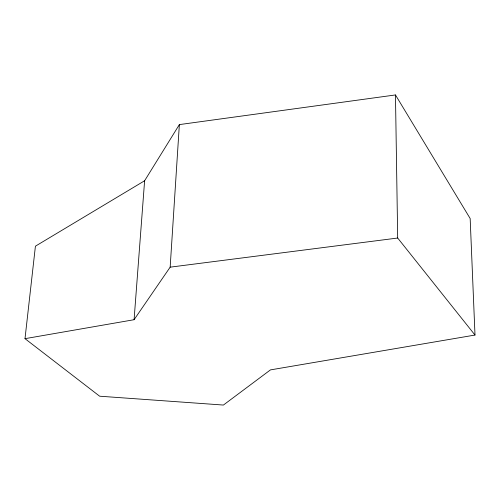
<?xml version="1.0" encoding="UTF-8"?>
<svg xmlns="http://www.w3.org/2000/svg" width="500" height="500" viewBox="0 0 500 500"><rect width="100%" height="100%" fill="white"/><g stroke="black" fill="none" stroke-linecap="round" stroke-linejoin="round"><path stroke-width="0.75" d="M25 338.669L134.081 319.713L170.162 267.156L179.363 124.6L395.469 94.944L470.163 218.519L475 335.056L270.444 369.894L223.4 405.056L99.65 396.206L25 338.669L35.419 246.181L144.613 180.756L179.363 124.6M134.081 319.713L144.613 180.756M170.162 267.156L397.688 238.031L475 335.056M395.469 94.944L397.688 238.031"/></g></svg>
